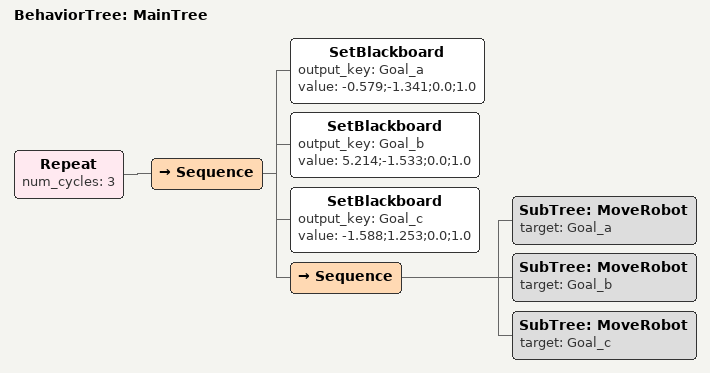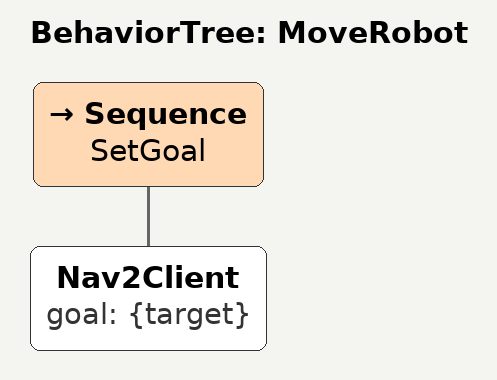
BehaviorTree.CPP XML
<root main_tree_to_execute = "MainTree">
    <BehaviorTree ID="MainTree">
        <Repeat num_cycles="3">
            <Sequence>
                <!-- The goal value="position-x;position-y;orientaion-z;orientation-w" -->
                <SetBlackboard output_key="Goal_a" value="-0.579;-1.341;0.0;1.0" />
                <SetBlackboard output_key="Goal_b" value="5.214;-1.533;0.0;1.0" />
                <SetBlackboard output_key="Goal_c" value="-1.588;1.253;0.0;1.0" />
                <Sequence>
                    <SubTree ID="MoveRobot" target="Goal_a" />
                    <SubTree ID="MoveRobot" target="Goal_b" />
                    <SubTree ID="MoveRobot" target="Goal_c" />
                </Sequence>
            </Sequence>
        </Repeat>
    </BehaviorTree>

    <BehaviorTree ID="MoveRobot">
        <Sequence name="SetGoal">
            <Nav2Client goal="{target}" />
        </Sequence>
    </BehaviorTree>
</root>
